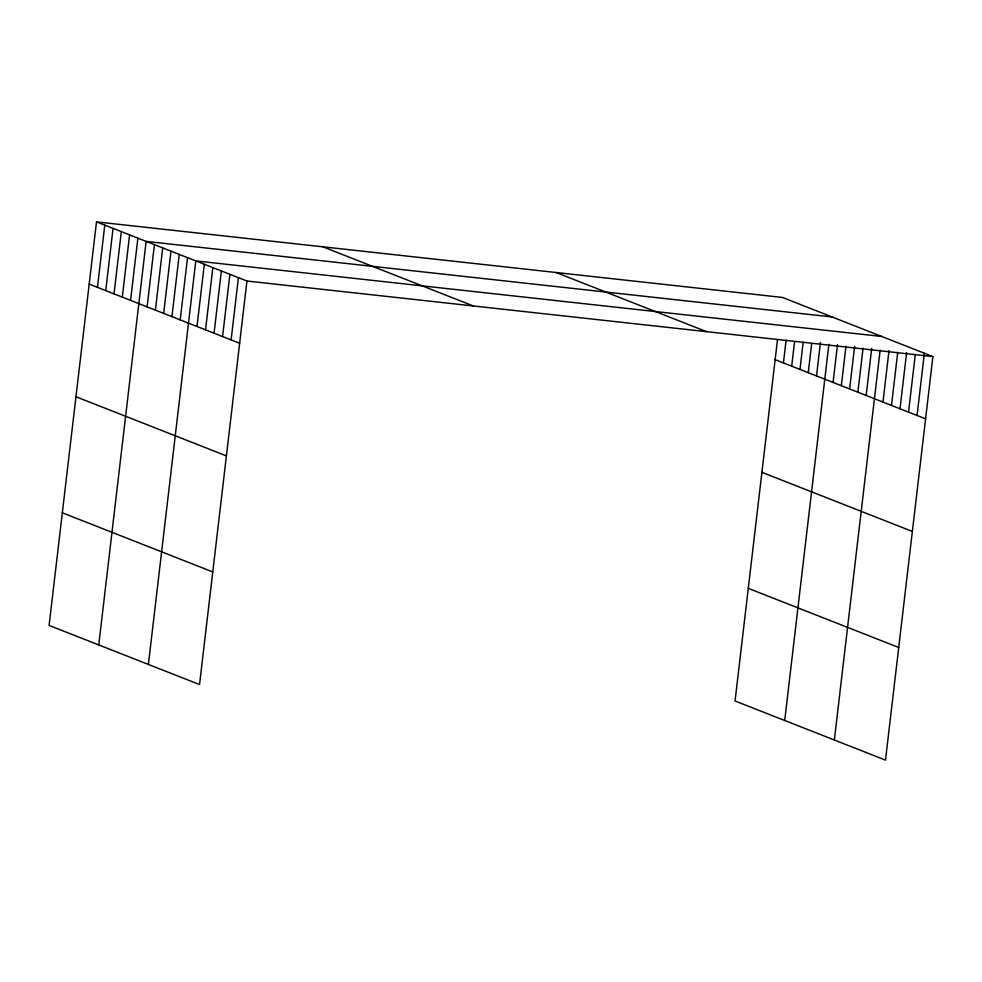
<?xml version="1.0" encoding="UTF-8"?>
<svg xmlns="http://www.w3.org/2000/svg" width="982" height="982" viewBox="0 0 982 982"><rect width="100%" height="100%" fill="white"/><g stroke="black" fill="none" stroke-linecap="round" stroke-linejoin="round"><path stroke-width="1.47" d="M96.506 221.883L49.1 625.411L199.542 684.552L246.948 281.024L96.506 221.883L782.458 297.448L932.9 356.589L885.494 760.117L735.052 700.976L777.462 339.944M97.464 287.358L104.779 225.136M105.737 290.611L113.053 228.389M114.022 293.863L121.326 231.642M122.296 297.116L129.599 234.894M130.569 300.369L137.873 238.147M98.752 644.928L146.146 241.4L832.098 316.965M147.116 306.887L154.419 244.653M155.389 310.14L162.705 247.906M163.663 313.393L170.978 251.159M171.936 316.646L179.252 254.412M180.209 319.899L187.525 257.665M148.392 664.446L195.799 260.917L881.75 336.482M197.014 326.503L204.317 264.268M205.533 329.854L212.849 267.62M214.064 333.205L221.367 270.971M222.583 336.556L229.898 274.322M231.114 339.907L238.417 277.673M783.415 362.923L786.091 340.165M791.688 366.176L794.548 341.896M799.974 369.428L803.178 342.117M808.247 372.681L811.635 343.847M816.521 375.934L820.436 342.546M784.704 720.493L828.894 344.277M833.067 382.44L837.523 344.498M841.341 385.693L845.981 346.229M849.614 388.946L854.61 346.45M857.887 392.199L863.055 348.18M866.161 395.451L871.697 348.401M834.344 740.011L880.142 350.144M882.965 402.055L889.029 350.451M891.484 405.406L897.732 352.293M900.015 408.757L906.607 352.599M908.534 412.109L915.31 354.441M917.065 415.472L924.369 353.238M246.948 281.024L932.9 356.589M556.094 272.505L706.537 331.646M775.142 359.67L925.584 418.823M322.869 246.813L473.312 305.954M761.909 472.305L912.364 531.446M89.19 284.105L239.633 343.258M748.284 588.341L898.726 647.494M75.958 396.74L226.412 455.881M62.332 512.788L212.775 571.929"/></g></svg>
